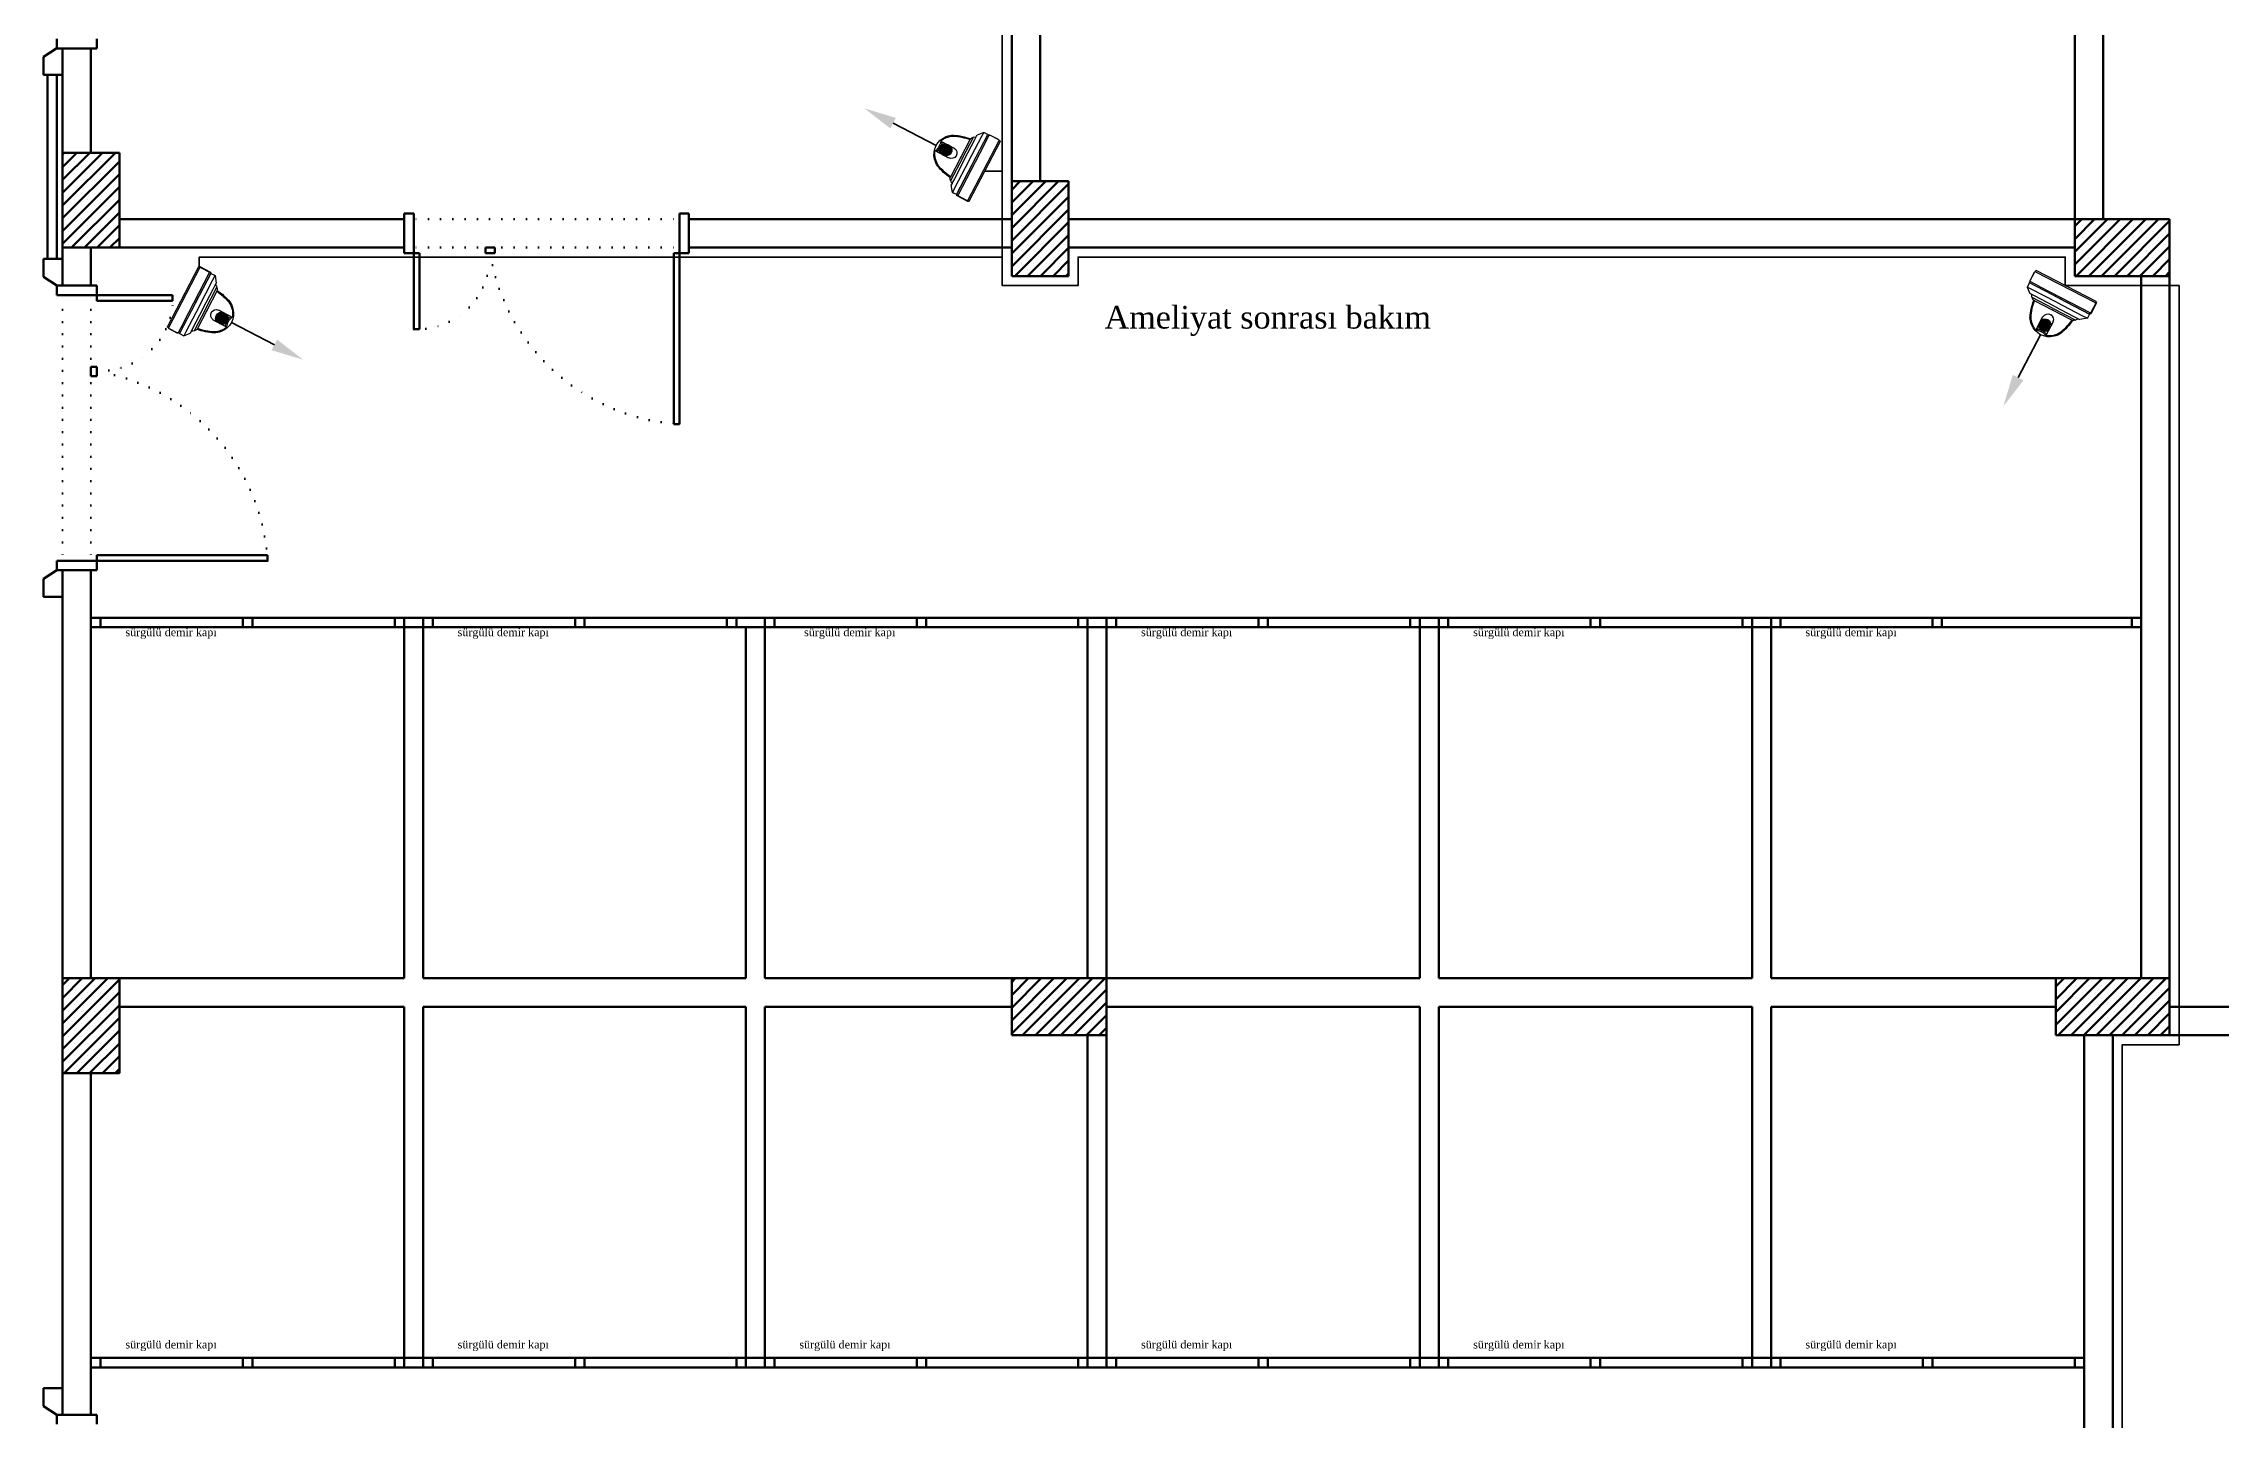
# Model space of a CAD drawing. Header units: millimetres. Extents: x 2046 to 14753, y 2361 to 29276.
# Drawn here: x 3230 to 4377, y 12168 to 12893 of the extents above; entities that cross this region are included whole.
import ezdxf

# ---------------------------------------------------------------- set-up
doc = ezdxf.new("R2010")
doc.units = ezdxf.units.MM
for name, pattern in [('CONTINOUS', [0]), ('DASHED2', [9.525, 6.35, -3.175]), ('DOT', [6.35, 0, -6.35])]:
    doc.linetypes.add(name, pattern=pattern)
for name, color, linetype, lineweight in [('2A - CCTV CAT6 KABLO', 4, 'CONTINOUS', 35), ('A.O. DUVAR', 7, 'Continuous', 50), ('CY_CCTV', 4, 'DASHED2', 35), ('CY_SES', 3, 'CONTINOUS', 35)]:
    doc.layers.add(name, color=color, linetype=linetype, lineweight=lineweight)
doc.layers.add('INDOOR_FIXED_DOME', color=4, linetype='Continuous')
doc.styles.add('A.O. MALZEME', font='times.ttf', dxfattribs={"height": 10})

# ---------------------------------------------------------------- blocks, each defined once
blk = doc.blocks.new('DMDK')
at = {"layer": 'INDOOR_FIXED_DOME'}
h = blk.add_hatch(color=1, dxfattribs=at)
edge = h.paths.add_edge_path()
edge.add_arc((-0.5, 29.4), 3.25, 0, 360, ccw=False)
edge = h.paths.add_edge_path(flags=16)
edge.add_arc((-0.5, 29.4), 2.94, 0, 360, ccw=False)
at = {"layer": 'INDOOR_FIXED_DOME', "linetype": 'Continuous'}
h = blk.add_hatch(color=1, dxfattribs=at)
edge = h.paths.add_edge_path()
edge.add_arc((-0.5, 29.4), 2.32, 0, 360, ccw=False)
at = {"layer": 'CY_CCTV', "linetype": 'CONTINOUS'}
blk.add_lwpolyline([(-0.1, 68.1), (-0.1, 36.2)], dxfattribs=at)
at = {"layer": 'CY_CCTV'}
blk.add_solid([(-4.1, 68.1), (-0.1, 89.4), (3.8, 68.1)], dxfattribs=at)
at = {"layer": 'INDOOR_FIXED_DOME', "color": 1}
for p, q in [((-4.2, 34.9), (-4.2, 24.9)), ((3.3, 24.9), (3.3, 35.1)), ((-0.8, 17), (-16.4, 17)), ((13.7, 18.2), (-14, 18.2)), ((-0.1, 18.2), (-1.4, 18.2)), ((-0.8, 17), (16.1, 17)), ((-22.6, 1.5), (-22.6, 8)), ((-19.5, 12.4), (-22.3, 12.4)), ((0, 9.3), (-22.3, 9.3)), ((22.3, 9.3), (-22.3, 9.3)), ((-14.8, 8.3), (-22.3, 8.3)), ((22.3, 1), (-22.3, 1)), ((-0.6, 12.4), (-19.5, 12.4)), ((-14.8, 8.3), (22.4, 8.3)), ((-2.9, 9.3), (-3.6, 9.3)), ((-2.9, 9.3), (-3.6, 9.3)), ((-2.9, 9.3), (-3.6, 9.3)), ((-0.6, 12.4), (18.7, 12.4)), ((0, 9.3), (22.3, 9.3)), ((18.7, 12.4), (22.3, 12.4)), ((22.3, 9.3), (22.3, 8.5)), ((22.6, 1.5), (22.6, 8))]:
    blk.add_line(p, q, dxfattribs=at)
at = {"layer": 'INDOOR_FIXED_DOME', "color": 4}
for p, q in [((-22.3, 12.4), (-18.8, 15.4)), ((-18, 15.4), (-18.8, 15.4)), ((-15.5, 15.4), (-18, 15.4)), ((-0.8, 15.4), (-15.5, 15.4)), ((-14, 18.2), (-14.6, 18.2)), ((-0.8, 15.4), (13.8, 15.4)), ((13.7, 18.2), (14.3, 18.2)), ((13.8, 15.4), (16.3, 15.4)), ((16.3, 15.4), (17.1, 15.4)), ((17.1, 15.4), (18.3, 15.4)), ((22.3, 12.4), (18.3, 15.4)), ((-22.6, 7.7), (-22.6, 1.5)), ((-22.3, 9.3), (-22.3, 12.4)), ((-22.3, 9.3), (-22.3, 8.4)), ((-22.3, 0.9), (-22.3, 0)), ((22.3, 0), (-22.3, 0)), ((22.3, 9.3), (22.3, 12.4)), ((22.3, 12.3), (22.3, 12.3)), ((22.3, 12.3), (22.3, 11.3)), ((22.3, 9.3), (22.3, 9.3)), ((22.3, 0), (22.3, 1)), ((22.9, 0.7), (22.9, 8.7))]:
    blk.add_line(p, q, dxfattribs=at)
at = {"layer": 'INDOOR_FIXED_DOME', "color": 1}
for radius in [3.69, 3.25, 2.94, 2.32]:
    blk.add_circle((-0.5, 29.4), radius, dxfattribs=at)
at = {"layer": 'INDOOR_FIXED_DOME', "color": 4}
for centre, radius, start, end in [((22.8, 13.7), 37.6, 155.6337, 173.1066), ((5.2, 18.9), 19.7, 134.1806, 148.1421), ((-0.1, 23.7), 12.5, 47.9183, 132.1017), ((0.8, 23.7), 11.9, 26.174, 51.5198), ((-26.8, 13.2), 41.4, 7.0163, 22.3182), ((-13.1, 14.1), 4.38, 109.5157, 162.2376), ((12.8, 14.1), 4.37, 17.743, 70.4598), ((-22, 7.7), 0.619, 129.238, 180), ((-22.3, 1.5), 0.31, 180, 240.7519), ((-22.6, 8.4), 0.31, 309.238, 0), ((-22.6, 0.9), 0.31, 0, 60.7519), ((21.8, 7.8), 1.45, 49.3409, 71.2149), ((30, -14.5), 16.5, 116.2396, 117.8981), ((22.6, 0.7), 0.31, 296.2396, 359.8944), ((22.6, 8.7), 0.31, 359.8944, 49.3409)]:
    blk.add_arc(centre, radius, start, end, dxfattribs=at)
at = {"layer": 'INDOOR_FIXED_DOME', "color": 1}
for centre, radius, start, end in [((23.9, 13.3), 38.2, 155.8771, 172.6221), ((5.2, 18.9), 19, 134.1656, 148.0435), ((-0.1, 23.7), 11.9, 109.9234, 131.994), ((-0.7, 43.9), 9.67, 249.0559, 294.2733), ((-0.7, 43.9), 10.6, 250.9662, 263.6846), ((-0.5, 29.4), 4.18, 26.7451, 152.222), ((-0.7, 43.9), 10.6, 278.232, 292.028), ((-0.1, 23.7), 11.9, 47.9183, 73.4059), ((0.8, 23.6), 11.3, 26.4603, 51.6555), ((-28.5, 12.6), 42.6, 7.5593, 22.1291), ((-0.5, 29.4), 4.18, 207.778, 333.2549), ((-0.2, 25.3), 3.95, 185.057, 271.5273), ((-0.8, 25.3), 4.03, 278.9294, 354.5897), ((-22.3, 1.5), 0.31, 180, 239.1811), ((-22.6, 1), 0.31, 0, 59.1811), ((-22.6, 1), 0.31, 0, 59.1811), ((22.6, 8.5), 0.31, 180, 236.5516), ((22.6, 1), 0.31, 120.8189, 180), ((22.3, 1.5), 0.31, 300.8189, 0), ((22.3, 8), 0.31, 0, 56.5516)]:
    blk.add_arc(centre, radius, start, end, dxfattribs=at)
blk = doc.blocks.new('B_KAMERA')
at = {"layer": '2A - CCTV CAT6 KABLO', "rotation": 90}
blk.add_blockref('DMDK', (0, 0.6), dxfattribs=at)

msp = doc.modelspace()

# ---------------------------------------------------------------- linework, layer by layer
at = {"layer": '2A - CCTV CAT6 KABLO'}
for points in [[(4807.019, 13115.859), (3739.96, 13115.859), (3734.96, 13115.859), (3734.96, 12826.141), (3726.023, 12826.141)], [(3734.96, 12826.141), (3734.96, 12785.858), (3734.96, 12780.858), (3311.945, 12780.858), (3311.945, 12775.858)], [(3734.96, 12780.858), (3734.96, 12765.858), (3774.96, 12765.858), (3774.96, 12780.858), (4294.96, 12780.858), (4294.96, 12775.858)], [(4294.96, 12775.858), (4294.96, 12765.858), (4354.96, 12765.858), (4354.96, 12365.858), (4324.96, 12365.858), (4324.96, 12015.858), (4294.96, 12015.858)]]:
    msp.add_lwpolyline(points, dxfattribs=at)
at = {"layer": 'A.O. DUVAR'}
for p, q in [((3739.96, 12820.858), (3739.96, 13005.858)), ((3754.96, 13005.858), (3754.96, 12820.858)), ((4299.96, 12800.858), (4299.96, 13005.858)), ((4314.96, 12970.858), (4314.96, 12800.858)), ((3236.96, 12895.858), (3236.96, 12890.858)), ((3236.96, 12890.858), (3257.96, 12890.858)), ((3239.96, 12890.858), (3254.96, 12890.858)), ((3239.96, 12835.858), (3239.96, 12890.858)), ((3254.96, 12835.858), (3254.96, 12890.858)), ((3254.96, 12890.858), (3254.96, 12835.858)), ((3257.96, 12890.858), (3257.96, 12895.858)), ((3231.96, 12876.858), (3231.96, 12779.941)), ((3236.96, 12876.858), (3236.96, 12779.941)), ((3239.96, 12876.858), (3239.96, 12779.941)), ((3239.96, 12876.858), (3239.96, 12779.941)), ((3239.96, 12835.858), (3269.96, 12835.858)), ((3239.96, 12785.858), (3239.96, 12835.858)), ((3254.96, 12835.858), (3239.96, 12835.858)), ((3269.96, 12835.858), (3254.96, 12835.858)), ((3269.96, 12800.858), (3269.96, 12835.858)), ((3269.96, 12835.858), (3269.96, 12785.858)), ((3739.96, 12820.858), (3769.96, 12820.858)), ((3739.96, 12770.858), (3739.96, 12820.858)), ((3754.96, 12820.858), (3739.96, 12820.858)), ((3769.96, 12820.858), (3769.96, 12770.858)), ((3269.96, 12800.858), (3269.96, 12803.858)), ((3419.96, 12800.858), (3269.96, 12800.858)), ((3269.96, 12785.858), (3269.96, 12800.858)), ((3269.96, 12800.858), (3419.96, 12800.858)), ((3419.96, 12803.858), (3419.96, 12782.858)), ((3424.96, 12803.858), (3419.96, 12803.858)), ((3419.96, 12800.858), (3419.96, 12785.858)), ((3424.96, 12782.858), (3424.96, 12803.858)), ((3564.96, 12782.858), (3564.96, 12803.858)), ((3564.96, 12803.858), (3569.96, 12803.858)), ((3569.96, 12803.858), (3569.96, 12782.858)), ((3569.96, 12800.858), (3739.96, 12800.858)), ((3569.96, 12785.858), (3569.96, 12800.858)), ((3739.96, 12800.858), (3739.96, 12785.858)), ((4299.96, 12800.858), (3769.96, 12800.858)), ((3769.96, 12800.858), (3769.96, 12785.858)), ((4299.96, 12770.858), (4299.96, 12800.858)), ((4299.96, 12800.858), (4349.96, 12800.858)), ((4314.96, 12800.858), (4299.96, 12800.858)), ((4299.96, 12785.858), (4299.96, 12800.858)), ((4349.96, 12800.858), (4349.96, 12770.858)), ((3269.96, 12785.858), (3239.96, 12785.858)), ((3239.96, 12765.858), (3239.96, 12785.858)), ((3239.96, 12785.858), (3254.96, 12785.858)), ((3254.96, 12765.858), (3254.96, 12785.858)), ((3254.96, 12785.858), (3419.96, 12785.858)), ((3254.96, 12785.858), (3254.96, 12765.858)), ((3419.96, 12785.858), (3269.96, 12785.858)), ((3419.96, 12782.858), (3424.96, 12782.858)), ((3427.96, 12782.858), (3424.96, 12782.858)), ((3424.96, 12782.858), (3424.96, 12742.858)), ((3427.96, 12742.858), (3427.96, 12782.858)), ((3462.698, 12782.858), (3462.698, 12785.858)), ((3462.698, 12785.858), (3467.698, 12785.858)), ((3467.698, 12782.858), (3462.698, 12782.858)), ((3467.698, 12785.858), (3467.698, 12782.858)), ((3561.96, 12692.858), (3561.96, 12782.858)), ((3561.96, 12782.858), (3564.96, 12782.858)), ((3564.96, 12782.858), (3564.96, 12692.858)), ((3569.96, 12782.858), (3564.96, 12782.858)), ((3739.96, 12785.858), (3569.96, 12785.858)), ((3769.96, 12785.858), (4299.96, 12785.858)), ((3236.96, 12765.858), (3257.96, 12765.858)), ((3236.96, 12760.858), (3236.96, 12765.858)), ((3254.96, 12765.858), (3239.96, 12765.858)), ((3257.96, 12765.858), (3257.96, 12760.858)), ((3769.96, 12770.858), (3739.96, 12770.858)), ((4349.96, 12770.858), (4299.96, 12770.858)), ((4331.96, 12770.858), (4334.96, 12770.858)), ((4349.96, 12770.858), (4334.96, 12770.858)), ((4334.96, 12770.858), (4334.96, 12400.858)), ((4349.96, 12400.858), (4349.96, 12770.858)), ((3257.96, 12760.858), (3236.96, 12760.858)), ((3257.96, 12757.858), (3257.96, 12760.858)), ((3257.96, 12760.858), (3297.96, 12760.858)), ((3297.96, 12757.858), (3257.96, 12757.858)), ((3297.96, 12760.858), (3297.96, 12757.858)), ((3424.96, 12742.858), (3427.96, 12742.858)), ((3257.96, 12723.121), (3254.96, 12723.121)), ((3254.96, 12723.121), (3254.96, 12718.121)), ((3254.96, 12718.121), (3257.96, 12718.121)), ((3257.96, 12718.121), (3257.96, 12723.121)), ((3564.96, 12692.858), (3561.96, 12692.858)), ((3257.96, 12620.858), (3236.96, 12620.858)), ((3236.96, 12620.858), (3236.96, 12615.858)), ((3236.96, 12615.858), (3257.96, 12615.858)), ((3239.96, 12400.858), (3239.96, 12615.858)), ((3239.96, 12615.858), (3254.96, 12615.858)), ((3254.96, 12615.858), (3254.96, 12400.858)), ((3347.96, 12623.858), (3257.96, 12623.858)), ((3257.96, 12623.858), (3257.96, 12620.858)), ((3257.96, 12620.858), (3347.96, 12620.858)), ((3257.96, 12615.858), (3257.96, 12620.858)), ((3347.96, 12620.858), (3347.96, 12623.858)), ((3239.96, 12601.858), (3239.96, 12184.941)), ((3239.96, 12601.858), (3239.96, 12184.941)), ((4304.96, 12590.858), (3254.96, 12590.858)), ((4329.96, 12590.858), (3254.96, 12590.858)), ((3254.96, 12590.858), (3259.96, 12590.858)), ((3254.96, 12585.858), (3254.96, 12590.858)), ((4331.96, 12585.858), (3254.96, 12585.858)), ((3259.96, 12585.858), (3254.96, 12585.858)), ((3259.96, 12590.858), (3259.96, 12585.858)), ((3334.96, 12590.858), (3339.96, 12590.858)), ((3334.96, 12585.858), (3334.96, 12590.858)), ((3339.96, 12585.858), (3334.96, 12585.858)), ((3339.96, 12590.858), (3339.96, 12585.858)), ((3414.96, 12590.858), (3419.96, 12590.858)), ((3414.96, 12585.858), (3414.96, 12590.858)), ((3419.96, 12585.858), (3414.96, 12585.858)), ((3419.96, 12590.858), (3419.96, 12585.858)), ((3419.96, 12400.858), (3419.96, 12585.858)), ((3419.96, 12585.858), (3429.96, 12585.858)), ((3429.96, 12590.858), (3434.96, 12590.858)), ((3429.96, 12585.858), (3429.96, 12590.858)), ((3434.96, 12585.858), (3429.96, 12585.858)), ((3429.96, 12585.858), (3429.96, 12400.858)), ((3434.96, 12590.858), (3434.96, 12585.858)), ((3509.96, 12590.858), (3514.96, 12590.858)), ((3509.96, 12585.858), (3509.96, 12590.858)), ((3514.96, 12585.858), (3509.96, 12585.858)), ((3514.96, 12590.858), (3514.96, 12585.858)), ((3589.96, 12590.858), (3594.96, 12590.858)), ((3589.96, 12585.858), (3589.96, 12590.858)), ((3594.96, 12585.858), (3589.96, 12585.858)), ((3594.96, 12590.858), (3594.96, 12585.858)), ((3599.96, 12400.858), (3599.96, 12585.858)), ((3599.96, 12585.858), (3609.96, 12585.858)), ((3609.96, 12590.858), (3614.96, 12590.858)), ((3609.96, 12585.858), (3609.96, 12590.858)), ((3614.96, 12585.858), (3609.96, 12585.858)), ((3609.96, 12585.858), (3609.96, 12400.858)), ((3614.96, 12590.858), (3614.96, 12585.858)), ((3689.96, 12590.858), (3694.96, 12590.858)), ((3689.96, 12585.858), (3689.96, 12590.858)), ((3694.96, 12585.858), (3689.96, 12585.858)), ((3694.96, 12590.858), (3694.96, 12585.858)), ((3774.96, 12590.858), (3779.96, 12590.858)), ((3774.96, 12585.858), (3774.96, 12590.858)), ((3779.96, 12585.858), (3774.96, 12585.858)), ((3779.96, 12590.858), (3779.96, 12585.858)), ((3779.96, 12400.858), (3779.96, 12585.858)), ((3779.96, 12585.858), (3789.96, 12585.858)), ((3789.96, 12590.858), (3794.96, 12590.858)), ((3789.96, 12585.858), (3789.96, 12590.858)), ((3794.96, 12585.858), (3789.96, 12585.858)), ((3789.96, 12585.858), (3789.96, 12400.858)), ((3794.96, 12590.858), (3794.96, 12585.858)), ((3869.96, 12590.858), (3874.96, 12590.858)), ((3869.96, 12585.858), (3869.96, 12590.858)), ((3874.96, 12585.858), (3869.96, 12585.858)), ((3874.96, 12590.858), (3874.96, 12585.858)), ((3949.96, 12590.858), (3954.96, 12590.858)), ((3949.96, 12585.858), (3949.96, 12590.858)), ((3954.96, 12585.858), (3949.96, 12585.858)), ((3954.96, 12590.858), (3954.96, 12585.858)), ((3954.96, 12400.858), (3954.96, 12585.858)), ((3954.96, 12585.858), (3964.96, 12585.858)), ((3964.96, 12590.858), (3969.96, 12590.858)), ((3964.96, 12585.858), (3964.96, 12590.858)), ((3969.96, 12585.858), (3964.96, 12585.858)), ((3964.96, 12585.858), (3964.96, 12400.858)), ((3969.96, 12590.858), (3969.96, 12585.858)), ((4044.96, 12590.858), (4049.96, 12590.858)), ((4044.96, 12585.858), (4044.96, 12590.858)), ((4049.96, 12585.858), (4044.96, 12585.858)), ((4049.96, 12590.858), (4049.96, 12585.858)), ((4124.96, 12590.858), (4129.96, 12590.858)), ((4124.96, 12585.858), (4124.96, 12590.858)), ((4129.96, 12585.858), (4124.96, 12585.858)), ((4129.96, 12590.858), (4129.96, 12585.858)), ((4129.96, 12400.858), (4129.96, 12585.858)), ((4129.96, 12585.858), (4139.96, 12585.858)), ((4139.96, 12590.858), (4144.96, 12590.858)), ((4139.96, 12585.858), (4139.96, 12590.858)), ((4144.96, 12585.858), (4139.96, 12585.858)), ((4139.96, 12585.858), (4139.96, 12400.858)), ((4144.96, 12590.858), (4144.96, 12585.858)), ((4224.96, 12590.858), (4229.96, 12590.858)), ((4224.96, 12585.858), (4224.96, 12590.858)), ((4229.96, 12585.858), (4224.96, 12585.858)), ((4229.96, 12590.858), (4229.96, 12585.858)), ((4329.96, 12590.858), (4334.96, 12590.858)), ((4329.96, 12585.858), (4329.96, 12590.858)), ((4334.96, 12585.858), (4329.96, 12585.858)), ((4334.96, 12590.858), (4334.96, 12585.858)), ((3239.96, 12400.858), (3269.96, 12400.858)), ((3239.96, 12350.858), (3239.96, 12400.858)), ((3254.96, 12400.858), (3239.96, 12400.858)), ((3269.96, 12400.858), (3269.96, 12350.858)), ((3269.96, 12385.858), (3269.96, 12400.858)), ((3269.96, 12400.858), (3419.96, 12400.858)), ((3429.96, 12400.858), (3599.96, 12400.858)), ((3609.96, 12400.858), (3739.96, 12400.858)), ((3739.96, 12370.858), (3739.96, 12400.858)), ((3739.96, 12400.858), (3789.96, 12400.858)), ((3739.96, 12400.858), (3739.96, 12385.858)), ((3789.96, 12400.858), (3779.96, 12400.858)), ((3789.96, 12400.858), (3789.96, 12370.858)), ((3789.96, 12385.858), (3789.96, 12400.858)), ((3789.96, 12400.858), (3954.96, 12400.858)), ((3964.96, 12400.858), (4129.96, 12400.858)), ((4139.96, 12400.858), (4289.96, 12400.858)), ((4289.96, 12400.858), (4349.96, 12400.858)), ((4289.96, 12370.858), (4289.96, 12400.858)), ((4289.96, 12400.858), (4289.96, 12385.858)), ((4334.96, 12400.858), (4349.96, 12400.858)), ((4349.96, 12400.858), (4349.96, 12370.858)), ((3419.96, 12385.858), (3269.96, 12385.858)), ((3419.96, 12200.858), (3419.96, 12385.858)), ((3599.96, 12385.858), (3429.96, 12385.858)), ((3429.96, 12385.858), (3429.96, 12200.858)), ((3599.96, 12200.858), (3599.96, 12385.858)), ((3739.96, 12385.858), (3609.96, 12385.858)), ((3609.96, 12385.858), (3609.96, 12200.858)), ((3954.96, 12385.858), (3789.96, 12385.858)), ((3954.96, 12200.858), (3954.96, 12385.858)), ((4129.96, 12385.858), (3964.96, 12385.858)), ((3964.96, 12385.858), (3964.96, 12200.858)), ((4129.96, 12200.858), (4129.96, 12385.858)), ((4289.96, 12385.858), (4139.96, 12385.858)), ((4139.96, 12385.858), (4139.96, 12200.858)), ((4349.96, 12370.858), (4349.96, 12385.858)), ((4349.96, 12385.858), (4499.96, 12385.858)), ((3789.96, 12370.858), (3739.96, 12370.858)), ((3789.96, 12370.858), (3779.96, 12370.858)), ((3779.96, 12370.858), (3779.96, 12200.858)), ((3789.96, 12200.858), (3789.96, 12370.858)), ((4349.96, 12370.858), (4289.96, 12370.858)), ((4304.96, 12010.858), (4304.96, 12370.858)), ((4304.96, 12370.858), (4319.96, 12370.858)), ((4319.96, 12370.858), (4319.96, 11625.858)), ((4754.96, 12370.858), (4349.96, 12370.858)), ((3269.96, 12350.858), (3239.96, 12350.858)), ((3239.96, 12170.858), (3239.96, 12350.858)), ((3239.96, 12350.858), (3254.96, 12350.858)), ((3254.96, 12350.858), (3254.96, 12170.858)), ((4304.96, 12200.858), (3254.96, 12200.858)), ((3254.96, 12200.858), (3259.96, 12200.858)), ((3254.96, 12195.858), (3254.96, 12200.858)), ((4304.96, 12195.858), (3254.96, 12195.858)), ((4304.96, 12195.858), (3254.96, 12195.858)), ((3259.96, 12195.858), (3254.96, 12195.858)), ((3259.96, 12200.858), (3259.96, 12195.858)), ((3334.96, 12200.858), (3339.96, 12200.858)), ((3334.96, 12195.858), (3334.96, 12200.858)), ((3339.96, 12195.858), (3334.96, 12195.858)), ((3339.96, 12200.858), (3339.96, 12195.858)), ((3414.96, 12200.858), (3419.96, 12200.858)), ((3414.96, 12195.858), (3414.96, 12200.858)), ((3419.96, 12195.858), (3414.96, 12195.858)), ((3419.96, 12200.858), (3419.96, 12195.858)), ((3429.96, 12200.858), (3419.96, 12200.858)), ((3429.96, 12200.858), (3434.96, 12200.858)), ((3429.96, 12195.858), (3429.96, 12200.858)), ((3434.96, 12195.858), (3429.96, 12195.858)), ((3434.96, 12200.858), (3434.96, 12195.858)), ((3509.96, 12200.858), (3514.96, 12200.858)), ((3509.96, 12195.858), (3509.96, 12200.858)), ((3514.96, 12195.858), (3509.96, 12195.858)), ((3514.96, 12200.858), (3514.96, 12195.858)), ((3594.96, 12200.858), (3599.96, 12200.858)), ((3594.96, 12195.858), (3594.96, 12200.858)), ((3599.96, 12195.858), (3594.96, 12195.858)), ((3599.96, 12200.858), (3599.96, 12195.858)), ((3609.96, 12200.858), (3599.96, 12200.858)), ((3609.96, 12200.858), (3614.96, 12200.858)), ((3609.96, 12195.858), (3609.96, 12200.858)), ((3614.96, 12195.858), (3609.96, 12195.858)), ((3614.96, 12200.858), (3614.96, 12195.858)), ((3689.96, 12200.858), (3694.96, 12200.858)), ((3689.96, 12195.858), (3689.96, 12200.858)), ((3694.96, 12195.858), (3689.96, 12195.858)), ((3694.96, 12200.858), (3694.96, 12195.858)), ((3774.96, 12200.858), (3779.96, 12200.858)), ((3774.96, 12195.858), (3774.96, 12200.858)), ((3779.96, 12195.858), (3774.96, 12195.858)), ((3779.96, 12200.858), (3779.96, 12195.858)), ((3779.96, 12200.858), (3789.96, 12200.858)), ((3789.96, 12200.858), (3794.96, 12200.858)), ((3789.96, 12195.858), (3789.96, 12200.858)), ((3794.96, 12195.858), (3789.96, 12195.858)), ((3794.96, 12200.858), (3794.96, 12195.858)), ((3869.96, 12200.858), (3874.96, 12200.858)), ((3869.96, 12195.858), (3869.96, 12200.858)), ((3874.96, 12195.858), (3869.96, 12195.858)), ((3874.96, 12200.858), (3874.96, 12195.858)), ((3949.96, 12200.858), (3954.96, 12200.858)), ((3949.96, 12195.858), (3949.96, 12200.858)), ((3954.96, 12195.858), (3949.96, 12195.858)), ((3954.96, 12200.858), (3954.96, 12195.858)), ((3964.96, 12200.858), (3954.96, 12200.858)), ((3964.96, 12200.858), (3969.96, 12200.858)), ((3964.96, 12195.858), (3964.96, 12200.858)), ((3969.96, 12195.858), (3964.96, 12195.858)), ((3969.96, 12200.858), (3969.96, 12195.858)), ((4044.96, 12200.858), (4049.96, 12200.858)), ((4044.96, 12195.858), (4044.96, 12200.858)), ((4049.96, 12195.858), (4044.96, 12195.858)), ((4049.96, 12200.858), (4049.96, 12195.858)), ((4124.96, 12200.858), (4129.96, 12200.858)), ((4124.96, 12195.858), (4124.96, 12200.858)), ((4129.96, 12195.858), (4124.96, 12195.858)), ((4129.96, 12200.858), (4129.96, 12195.858)), ((4139.96, 12200.858), (4129.96, 12200.858)), ((4139.96, 12200.858), (4144.96, 12200.858)), ((4139.96, 12195.858), (4139.96, 12200.858)), ((4144.96, 12195.858), (4139.96, 12195.858)), ((4144.96, 12200.858), (4144.96, 12195.858)), ((4219.96, 12200.858), (4224.96, 12200.858)), ((4219.96, 12195.858), (4219.96, 12200.858)), ((4224.96, 12195.858), (4219.96, 12195.858)), ((4224.96, 12200.858), (4224.96, 12195.858)), ((4299.96, 12200.858), (4304.96, 12200.858)), ((4299.96, 12195.858), (4299.96, 12200.858)), ((4304.96, 12195.858), (4299.96, 12195.858)), ((4304.96, 12200.858), (4304.96, 12195.858)), ((3236.96, 12170.858), (3257.96, 12170.858)), ((3236.96, 12165.858), (3236.96, 12170.858)), ((3254.96, 12170.858), (3239.96, 12170.858)), ((3257.96, 12170.858), (3257.96, 12165.858))]:
    msp.add_line(p, q, dxfattribs=at)
at = {"layer": 'A.O. DUVAR', "ltscale": 100}
for p, q in [((3236.96, 12890.941), (3229.96, 12886.419)), ((3236.96, 12890.941), (3229.96, 12886.419)), ((3239.96, 12890.858), (3236.96, 12890.941)), ((3239.96, 12890.858), (3236.96, 12890.941)), ((3239.96, 12886.858), (3239.96, 12890.858)), ((3239.96, 12886.858), (3239.96, 12890.858)), ((3229.96, 12886.419), (3229.96, 12876.858)), ((3229.96, 12886.419), (3229.96, 12876.858)), ((3239.96, 12876.858), (3239.96, 12886.858)), ((3239.96, 12886.858), (3239.96, 12886.858)), ((3239.96, 12876.858), (3239.96, 12886.858)), ((3239.96, 12886.858), (3239.96, 12886.858)), ((3229.96, 12876.858), (3239.96, 12876.858)), ((3229.96, 12876.858), (3239.96, 12876.858)), ((3229.96, 12770.38), (3229.96, 12779.941)), ((3229.96, 12779.941), (3239.96, 12779.941)), ((3229.96, 12770.38), (3229.96, 12779.941)), ((3229.96, 12779.941), (3239.96, 12779.941)), ((3239.96, 12779.941), (3239.96, 12769.941)), ((3239.96, 12779.941), (3239.96, 12769.941)), ((3236.96, 12765.858), (3229.96, 12770.38)), ((3236.96, 12765.858), (3229.96, 12770.38)), ((3239.96, 12765.941), (3236.96, 12765.858)), ((3239.96, 12765.941), (3236.96, 12765.858)), ((3239.96, 12769.941), (3239.96, 12769.941)), ((3239.96, 12769.941), (3239.96, 12765.941)), ((3239.96, 12769.941), (3239.96, 12769.941)), ((3239.96, 12769.941), (3239.96, 12765.941)), ((3236.96, 12615.941), (3229.96, 12611.419)), ((3236.96, 12615.941), (3229.96, 12611.419)), ((3239.96, 12615.858), (3236.96, 12615.941)), ((3239.96, 12615.858), (3236.96, 12615.941)), ((3239.96, 12611.858), (3239.96, 12615.858)), ((3239.96, 12611.858), (3239.96, 12615.858)), ((3229.96, 12611.419), (3229.96, 12601.858)), ((3229.96, 12611.419), (3229.96, 12601.858)), ((3239.96, 12601.858), (3239.96, 12611.858)), ((3239.96, 12611.858), (3239.96, 12611.858)), ((3239.96, 12601.858), (3239.96, 12611.858)), ((3239.96, 12611.858), (3239.96, 12611.858)), ((3229.96, 12601.858), (3239.96, 12601.858)), ((3229.96, 12601.858), (3239.96, 12601.858)), ((3229.96, 12175.38), (3229.96, 12184.941)), ((3229.96, 12184.941), (3239.96, 12184.941)), ((3229.96, 12175.38), (3229.96, 12184.941)), ((3229.96, 12184.941), (3239.96, 12184.941)), ((3239.96, 12184.941), (3239.96, 12174.941)), ((3239.96, 12184.941), (3239.96, 12174.941)), ((3236.96, 12170.858), (3229.96, 12175.38)), ((3236.96, 12170.858), (3229.96, 12175.38)), ((3239.96, 12170.941), (3236.96, 12170.858)), ((3239.96, 12170.941), (3236.96, 12170.858)), ((3239.96, 12174.941), (3239.96, 12174.941)), ((3239.96, 12174.941), (3239.96, 12170.941)), ((3239.96, 12174.941), (3239.96, 12174.941)), ((3239.96, 12174.941), (3239.96, 12170.941))]:
    msp.add_line(p, q, dxfattribs=at)
at = {"layer": 'A.O. DUVAR', "linetype": 'Continuous', "ltscale": 10}
for p, q in [((3239.96, 12834.969), (3240.85, 12835.858)), ((3239.96, 12828.233), (3247.585, 12835.858)), ((3239.96, 12821.498), (3254.321, 12835.858)), ((3239.96, 12814.763), (3261.056, 12835.858)), ((3239.96, 12808.028), (3267.791, 12835.858)), ((3243.124, 12834.765), (3243.124, 12834.765)), ((3249.859, 12834.765), (3249.859, 12834.765)), ((3256.595, 12834.765), (3256.595, 12834.765)), ((3263.33, 12834.765), (3263.33, 12834.765)), ((3239.96, 12801.293), (3269.96, 12831.293)), ((3239.96, 12794.557), (3269.96, 12824.557)), ((3243.124, 12828.029), (3243.124, 12828.029)), ((3243.124, 12821.294), (3243.124, 12821.294)), ((3246.492, 12831.397), (3246.492, 12831.397)), ((3246.492, 12824.662), (3246.492, 12824.662)), ((3249.859, 12828.029), (3249.859, 12828.029)), ((3249.859, 12821.294), (3249.859, 12821.294)), ((3253.227, 12831.397), (3253.227, 12831.397)), ((3253.227, 12824.662), (3253.227, 12824.662)), ((3256.595, 12828.029), (3256.595, 12828.029)), ((3256.595, 12821.294), (3256.595, 12821.294)), ((3259.962, 12831.397), (3259.962, 12831.397)), ((3259.962, 12824.662), (3259.962, 12824.662)), ((3263.33, 12828.029), (3263.33, 12828.029)), ((3263.33, 12821.294), (3263.33, 12821.294)), ((3266.697, 12831.397), (3266.697, 12831.397)), ((3266.697, 12824.662), (3266.697, 12824.662)), ((3739.96, 12816.359), (3744.46, 12820.858)), ((3739.96, 12809.624), (3751.195, 12820.858)), ((3739.96, 12802.888), (3757.93, 12820.858)), ((3739.96, 12796.153), (3764.666, 12820.858)), ((3239.96, 12787.822), (3269.96, 12817.822)), ((3243.124, 12814.559), (3243.124, 12814.559)), ((3244.732, 12785.858), (3269.96, 12811.087)), ((3246.492, 12817.927), (3246.492, 12817.927)), ((3246.492, 12811.192), (3246.492, 12811.192)), ((3249.859, 12814.559), (3249.859, 12814.559)), ((3253.227, 12817.927), (3253.227, 12817.927)), ((3253.227, 12811.192), (3253.227, 12811.192)), ((3256.595, 12814.559), (3256.595, 12814.559)), ((3259.962, 12817.927), (3259.962, 12817.927)), ((3259.962, 12811.192), (3259.962, 12811.192)), ((3263.33, 12814.559), (3263.33, 12814.559)), ((3266.697, 12817.927), (3266.697, 12817.927)), ((3266.697, 12811.192), (3266.697, 12811.192)), ((3739.96, 12789.418), (3769.96, 12819.418)), ((3739.96, 12782.683), (3769.96, 12812.683)), ((3741.528, 12814.559), (3741.528, 12814.559)), ((3744.896, 12817.927), (3744.896, 12817.927)), ((3744.896, 12811.192), (3744.896, 12811.192)), ((3748.264, 12814.559), (3748.264, 12814.559)), ((3751.631, 12817.927), (3751.631, 12817.927)), ((3751.631, 12811.192), (3751.631, 12811.192)), ((3754.999, 12814.559), (3754.999, 12814.559)), ((3758.366, 12817.927), (3758.366, 12817.927)), ((3758.366, 12811.192), (3758.366, 12811.192)), ((3761.734, 12814.559), (3761.734, 12814.559)), ((3765.102, 12817.927), (3765.102, 12817.927)), ((3765.102, 12811.192), (3765.102, 12811.192)), ((3768.469, 12814.559), (3768.469, 12814.559)), ((3243.124, 12807.824), (3243.124, 12807.824)), ((3243.124, 12801.089), (3243.124, 12801.089)), ((3246.492, 12804.456), (3246.492, 12804.456)), ((3249.859, 12807.824), (3249.859, 12807.824)), ((3249.859, 12801.089), (3249.859, 12801.089)), ((3251.467, 12785.858), (3269.96, 12804.352)), ((3253.227, 12804.456), (3253.227, 12804.456)), ((3256.595, 12807.824), (3256.595, 12807.824)), ((3256.595, 12801.089), (3256.595, 12801.089)), ((3259.962, 12804.456), (3259.962, 12804.456)), ((3263.33, 12807.824), (3263.33, 12807.824)), ((3263.33, 12801.089), (3263.33, 12801.089)), ((3266.697, 12804.456), (3266.697, 12804.456)), ((3739.96, 12775.948), (3769.96, 12805.948)), ((3741.528, 12807.824), (3741.528, 12807.824)), ((3741.528, 12801.089), (3741.528, 12801.089)), ((3741.606, 12770.858), (3769.96, 12799.212)), ((3744.896, 12804.456), (3744.896, 12804.456)), ((3748.264, 12807.824), (3748.264, 12807.824)), ((3748.264, 12801.089), (3748.264, 12801.089)), ((3751.631, 12804.456), (3751.631, 12804.456)), ((3754.999, 12807.824), (3754.999, 12807.824)), ((3754.999, 12801.089), (3754.999, 12801.089)), ((3758.366, 12804.456), (3758.366, 12804.456)), ((3761.734, 12807.824), (3761.734, 12807.824)), ((3761.734, 12801.089), (3761.734, 12801.089)), ((3765.102, 12804.456), (3765.102, 12804.456)), ((3768.469, 12807.824), (3768.469, 12807.824)), ((3768.469, 12801.089), (3768.469, 12801.089)), ((4299.96, 12797.132), (4303.687, 12800.858)), ((4299.96, 12790.397), (4310.422, 12800.858)), ((4299.96, 12783.662), (4317.157, 12800.858)), ((4299.96, 12776.927), (4323.892, 12800.858)), ((4300.627, 12770.858), (4330.627, 12800.858)), ((4307.363, 12770.858), (4337.363, 12800.858)), ((4314.098, 12770.858), (4344.098, 12800.858)), ((4320.833, 12770.858), (4349.96, 12799.986)), ((3243.124, 12794.354), (3243.124, 12794.354)), ((3243.124, 12787.618), (3243.124, 12787.618)), ((3246.492, 12797.721), (3246.492, 12797.721)), ((3246.492, 12790.986), (3246.492, 12790.986)), ((3249.859, 12794.354), (3249.859, 12794.354)), ((3249.859, 12787.618), (3249.859, 12787.618)), ((3253.227, 12797.721), (3253.227, 12797.721)), ((3253.227, 12790.986), (3253.227, 12790.986)), ((3256.595, 12794.354), (3256.595, 12794.354)), ((3256.595, 12787.618), (3256.595, 12787.618)), ((3258.202, 12785.858), (3269.96, 12797.617)), ((3259.962, 12797.721), (3259.962, 12797.721)), ((3259.962, 12790.986), (3259.962, 12790.986)), ((3263.33, 12794.354), (3263.33, 12794.354)), ((3263.33, 12787.618), (3263.33, 12787.618)), ((3264.937, 12785.858), (3269.96, 12790.881)), ((3266.697, 12797.721), (3266.697, 12797.721)), ((3266.697, 12790.986), (3266.697, 12790.986)), ((3741.528, 12794.354), (3741.528, 12794.354)), ((3741.528, 12787.618), (3741.528, 12787.618)), ((3744.896, 12797.721), (3744.896, 12797.721)), ((3744.896, 12790.986), (3744.896, 12790.986)), ((3748.264, 12794.354), (3748.264, 12794.354)), ((3748.264, 12787.618), (3748.264, 12787.618)), ((3748.342, 12770.858), (3769.96, 12792.477)), ((3751.631, 12797.721), (3751.631, 12797.721)), ((3751.631, 12790.986), (3751.631, 12790.986)), ((3754.999, 12794.354), (3754.999, 12794.354)), ((3754.999, 12787.618), (3754.999, 12787.618)), ((3758.366, 12797.721), (3758.366, 12797.721)), ((3758.366, 12790.986), (3758.366, 12790.986)), ((3761.734, 12794.354), (3761.734, 12794.354)), ((3761.734, 12787.618), (3761.734, 12787.618)), ((3765.102, 12797.721), (3765.102, 12797.721)), ((3765.102, 12790.986), (3765.102, 12790.986)), ((3768.469, 12794.354), (3768.469, 12794.354)), ((3768.469, 12787.618), (3768.469, 12787.618)), ((4300.549, 12794.354), (4300.549, 12794.354)), ((4300.549, 12787.618), (4300.549, 12787.618)), ((4303.917, 12797.721), (4303.917, 12797.721)), ((4303.917, 12790.986), (4303.917, 12790.986)), ((4307.285, 12794.354), (4307.285, 12794.354)), ((4307.285, 12787.618), (4307.285, 12787.618)), ((4310.652, 12797.721), (4310.652, 12797.721)), ((4310.652, 12790.986), (4310.652, 12790.986)), ((4314.02, 12794.354), (4314.02, 12794.354)), ((4314.02, 12787.618), (4314.02, 12787.618)), ((4317.387, 12797.721), (4317.387, 12797.721)), ((4317.387, 12790.986), (4317.387, 12790.986)), ((4320.755, 12794.354), (4320.755, 12794.354)), ((4320.755, 12787.618), (4320.755, 12787.618)), ((4324.123, 12797.721), (4324.123, 12797.721)), ((4324.123, 12790.986), (4324.123, 12790.986)), ((4327.49, 12794.354), (4327.49, 12794.354)), ((4327.49, 12787.618), (4327.49, 12787.618)), ((4327.568, 12770.858), (4349.96, 12793.251)), ((4330.858, 12797.721), (4330.858, 12797.721)), ((4330.858, 12790.986), (4330.858, 12790.986)), ((4334.225, 12794.354), (4334.225, 12794.354)), ((4334.225, 12787.618), (4334.225, 12787.618)), ((4334.303, 12770.858), (4349.96, 12786.515)), ((4337.593, 12797.721), (4337.593, 12797.721)), ((4337.593, 12790.986), (4337.593, 12790.986)), ((4340.96, 12794.354), (4340.96, 12794.354)), ((4340.96, 12787.618), (4340.96, 12787.618)), ((4344.328, 12797.721), (4344.328, 12797.721)), ((4344.328, 12790.986), (4344.328, 12790.986)), ((4347.696, 12794.354), (4347.696, 12794.354)), ((4347.696, 12787.618), (4347.696, 12787.618)), ((3741.528, 12780.883), (3741.528, 12780.883)), ((3744.896, 12784.251), (3744.896, 12784.251)), ((3744.896, 12777.516), (3744.896, 12777.516)), ((3748.264, 12780.883), (3748.264, 12780.883)), ((3751.631, 12784.251), (3751.631, 12784.251)), ((3751.631, 12777.516), (3751.631, 12777.516)), ((3754.999, 12780.883), (3754.999, 12780.883)), ((3755.077, 12770.858), (3769.96, 12785.742)), ((3758.366, 12784.251), (3758.366, 12784.251)), ((3758.366, 12777.516), (3758.366, 12777.516)), ((3761.734, 12780.883), (3761.734, 12780.883)), ((3761.812, 12770.858), (3769.96, 12779.007)), ((3765.102, 12784.251), (3765.102, 12784.251)), ((3765.102, 12777.516), (3765.102, 12777.516)), ((3768.469, 12780.883), (3768.469, 12780.883)), ((4300.549, 12780.883), (4300.549, 12780.883)), ((4303.917, 12784.251), (4303.917, 12784.251)), ((4303.917, 12777.516), (4303.917, 12777.516)), ((4307.285, 12780.883), (4307.285, 12780.883)), ((4310.652, 12784.251), (4310.652, 12784.251)), ((4310.652, 12777.516), (4310.652, 12777.516)), ((4314.02, 12780.883), (4314.02, 12780.883)), ((4317.387, 12784.251), (4317.387, 12784.251)), ((4317.387, 12777.516), (4317.387, 12777.516)), ((4320.755, 12780.883), (4320.755, 12780.883)), ((4324.123, 12784.251), (4324.123, 12784.251)), ((4324.123, 12777.516), (4324.123, 12777.516)), ((4327.49, 12780.883), (4327.49, 12780.883)), ((4330.858, 12784.251), (4330.858, 12784.251)), ((4330.858, 12777.516), (4330.858, 12777.516)), ((4334.225, 12780.883), (4334.225, 12780.883)), ((4337.593, 12784.251), (4337.593, 12784.251)), ((4337.593, 12777.516), (4337.593, 12777.516)), ((4340.96, 12780.883), (4340.96, 12780.883)), ((4341.038, 12770.858), (4349.96, 12779.78)), ((4344.328, 12784.251), (4344.328, 12784.251)), ((4344.328, 12777.516), (4344.328, 12777.516)), ((4347.696, 12780.883), (4347.696, 12780.883)), ((3741.528, 12774.148), (3741.528, 12774.148)), ((3748.264, 12774.148), (3748.264, 12774.148)), ((3754.999, 12774.148), (3754.999, 12774.148)), ((3761.734, 12774.148), (3761.734, 12774.148)), ((3768.469, 12774.148), (3768.469, 12774.148)), ((3768.547, 12770.858), (3769.96, 12772.272)), ((4300.549, 12774.148), (4300.549, 12774.148)), ((4307.285, 12774.148), (4307.285, 12774.148)), ((4314.02, 12774.148), (4314.02, 12774.148)), ((4320.755, 12774.148), (4320.755, 12774.148)), ((4327.49, 12774.148), (4327.49, 12774.148)), ((4334.225, 12774.148), (4334.225, 12774.148)), ((4340.96, 12774.148), (4340.96, 12774.148)), ((4347.696, 12774.148), (4347.696, 12774.148)), ((4347.774, 12770.858), (4349.96, 12773.045)), ((3239.96, 12397.181), (3243.638, 12400.858)), ((3239.96, 12390.446), (3250.373, 12400.858)), ((3239.96, 12383.711), (3257.108, 12400.858)), ((3239.96, 12376.975), (3263.843, 12400.858)), ((3239.96, 12370.24), (3269.96, 12400.24)), ((3243.124, 12396.977), (3243.124, 12396.977)), ((3246.492, 12400.345), (3246.492, 12400.345)), ((3249.859, 12396.977), (3249.859, 12396.977)), ((3253.227, 12400.345), (3253.227, 12400.345)), ((3256.595, 12396.977), (3256.595, 12396.977)), ((3259.962, 12400.345), (3259.962, 12400.345)), ((3263.33, 12396.977), (3263.33, 12396.977)), ((3266.697, 12400.345), (3266.697, 12400.345)), ((3739.96, 12398.777), (3742.042, 12400.858)), ((3739.96, 12392.042), (3748.777, 12400.858)), ((3739.96, 12385.306), (3755.512, 12400.858)), ((3739.96, 12378.571), (3762.248, 12400.858)), ((3739.96, 12371.836), (3768.983, 12400.858)), ((3741.528, 12396.977), (3741.528, 12396.977)), ((3744.896, 12400.345), (3744.896, 12400.345)), ((3745.718, 12370.858), (3775.718, 12400.858)), ((3748.264, 12396.977), (3748.264, 12396.977)), ((3751.631, 12400.345), (3751.631, 12400.345)), ((3752.453, 12370.858), (3782.453, 12400.858)), ((3754.999, 12396.977), (3754.999, 12396.977)), ((3758.366, 12400.345), (3758.366, 12400.345)), ((3759.188, 12370.858), (3789.188, 12400.858)), ((3761.734, 12396.977), (3761.734, 12396.977)), ((3765.102, 12400.345), (3765.102, 12400.345)), ((3768.469, 12396.977), (3768.469, 12396.977)), ((3771.837, 12400.345), (3771.837, 12400.345)), ((3775.204, 12396.977), (3775.204, 12396.977)), ((3778.572, 12400.345), (3778.572, 12400.345)), ((3781.94, 12396.977), (3781.94, 12396.977)), ((3785.307, 12400.345), (3785.307, 12400.345)), ((3788.675, 12396.977), (3788.675, 12396.977)), ((4289.96, 12396.491), (4294.328, 12400.858)), ((4289.96, 12389.756), (4301.063, 12400.858)), ((4289.96, 12383.021), (4307.798, 12400.858)), ((4289.96, 12376.286), (4314.533, 12400.858)), ((4290.447, 12400.345), (4290.447, 12400.345)), ((4291.268, 12370.858), (4321.268, 12400.858)), ((4293.814, 12396.977), (4293.814, 12396.977)), ((4297.182, 12400.345), (4297.182, 12400.345)), ((4298.004, 12370.858), (4328.004, 12400.858)), ((4300.549, 12396.977), (4300.549, 12396.977)), ((4303.917, 12400.345), (4303.917, 12400.345)), ((4304.739, 12370.858), (4334.739, 12400.858)), ((4307.285, 12396.977), (4307.285, 12396.977)), ((4310.652, 12400.345), (4310.652, 12400.345)), ((4311.474, 12370.858), (4341.474, 12400.858)), ((4314.02, 12396.977), (4314.02, 12396.977)), ((4317.387, 12400.345), (4317.387, 12400.345)), ((4318.209, 12370.858), (4348.209, 12400.858)), ((4320.755, 12396.977), (4320.755, 12396.977)), ((4324.123, 12400.345), (4324.123, 12400.345)), ((4327.49, 12396.977), (4327.49, 12396.977)), ((4330.858, 12400.345), (4330.858, 12400.345)), ((4334.225, 12396.977), (4334.225, 12396.977)), ((4337.593, 12400.345), (4337.593, 12400.345)), ((4340.96, 12396.977), (4340.96, 12396.977)), ((4344.328, 12400.345), (4344.328, 12400.345)), ((4347.696, 12396.977), (4347.696, 12396.977)), ((3239.96, 12363.505), (3269.96, 12393.505)), ((3239.96, 12356.77), (3269.96, 12386.77)), ((3243.124, 12390.242), (3243.124, 12390.242)), ((3246.492, 12393.61), (3246.492, 12393.61)), ((3246.492, 12386.874), (3246.492, 12386.874)), ((3249.859, 12390.242), (3249.859, 12390.242)), ((3253.227, 12393.61), (3253.227, 12393.61)), ((3253.227, 12386.874), (3253.227, 12386.874)), ((3256.595, 12390.242), (3256.595, 12390.242)), ((3259.962, 12393.61), (3259.962, 12393.61)), ((3259.962, 12386.874), (3259.962, 12386.874)), ((3263.33, 12390.242), (3263.33, 12390.242)), ((3266.697, 12393.61), (3266.697, 12393.61)), ((3266.697, 12386.874), (3266.697, 12386.874)), ((3741.528, 12390.242), (3741.528, 12390.242)), ((3744.896, 12393.61), (3744.896, 12393.61)), ((3744.896, 12386.874), (3744.896, 12386.874)), ((3748.264, 12390.242), (3748.264, 12390.242)), ((3751.631, 12393.61), (3751.631, 12393.61)), ((3751.631, 12386.874), (3751.631, 12386.874)), ((3754.999, 12390.242), (3754.999, 12390.242)), ((3758.366, 12393.61), (3758.366, 12393.61)), ((3758.366, 12386.874), (3758.366, 12386.874)), ((3761.734, 12390.242), (3761.734, 12390.242)), ((3765.102, 12393.61), (3765.102, 12393.61)), ((3765.102, 12386.874), (3765.102, 12386.874)), ((3765.923, 12370.858), (3789.96, 12394.895)), ((3768.469, 12390.242), (3768.469, 12390.242)), ((3771.837, 12393.61), (3771.837, 12393.61)), ((3771.837, 12386.874), (3771.837, 12386.874)), ((3772.659, 12370.858), (3789.96, 12388.16)), ((3775.204, 12390.242), (3775.204, 12390.242)), ((3778.572, 12393.61), (3778.572, 12393.61)), ((3778.572, 12386.874), (3778.572, 12386.874)), ((3781.94, 12390.242), (3781.94, 12390.242)), ((3785.307, 12393.61), (3785.307, 12393.61)), ((3785.307, 12386.874), (3785.307, 12386.874)), ((3788.675, 12390.242), (3788.675, 12390.242)), ((4290.447, 12393.61), (4290.447, 12393.61)), ((4290.447, 12386.874), (4290.447, 12386.874)), ((4293.814, 12390.242), (4293.814, 12390.242)), ((4297.182, 12393.61), (4297.182, 12393.61)), ((4297.182, 12386.874), (4297.182, 12386.874)), ((4300.549, 12390.242), (4300.549, 12390.242)), ((4303.917, 12393.61), (4303.917, 12393.61)), ((4303.917, 12386.874), (4303.917, 12386.874)), ((4307.285, 12390.242), (4307.285, 12390.242)), ((4310.652, 12393.61), (4310.652, 12393.61)), ((4310.652, 12386.874), (4310.652, 12386.874)), ((4314.02, 12390.242), (4314.02, 12390.242)), ((4317.387, 12393.61), (4317.387, 12393.61)), ((4317.387, 12386.874), (4317.387, 12386.874)), ((4320.755, 12390.242), (4320.755, 12390.242)), ((4324.123, 12393.61), (4324.123, 12393.61)), ((4324.123, 12386.874), (4324.123, 12386.874)), ((4324.944, 12370.858), (4349.96, 12395.874)), ((4327.49, 12390.242), (4327.49, 12390.242)), ((4330.858, 12393.61), (4330.858, 12393.61)), ((4330.858, 12386.874), (4330.858, 12386.874)), ((4331.68, 12370.858), (4349.96, 12389.139)), ((4334.225, 12390.242), (4334.225, 12390.242)), ((4337.593, 12393.61), (4337.593, 12393.61)), ((4337.593, 12386.874), (4337.593, 12386.874)), ((4340.96, 12390.242), (4340.96, 12390.242)), ((4344.328, 12393.61), (4344.328, 12393.61)), ((4344.328, 12386.874), (4344.328, 12386.874)), ((4347.696, 12390.242), (4347.696, 12390.242)), ((3240.784, 12350.858), (3269.96, 12380.035)), ((3243.124, 12383.507), (3243.124, 12383.507)), ((3243.124, 12376.772), (3243.124, 12376.772)), ((3246.492, 12380.139), (3246.492, 12380.139)), ((3249.859, 12383.507), (3249.859, 12383.507)), ((3249.859, 12376.772), (3249.859, 12376.772)), ((3253.227, 12380.139), (3253.227, 12380.139)), ((3256.595, 12383.507), (3256.595, 12383.507)), ((3256.595, 12376.772), (3256.595, 12376.772)), ((3259.962, 12380.139), (3259.962, 12380.139)), ((3263.33, 12383.507), (3263.33, 12383.507)), ((3263.33, 12376.772), (3263.33, 12376.772)), ((3266.697, 12380.139), (3266.697, 12380.139)), ((3741.528, 12383.507), (3741.528, 12383.507)), ((3741.528, 12376.772), (3741.528, 12376.772)), ((3744.896, 12380.139), (3744.896, 12380.139)), ((3748.264, 12383.507), (3748.264, 12383.507)), ((3748.264, 12376.772), (3748.264, 12376.772)), ((3751.631, 12380.139), (3751.631, 12380.139)), ((3754.999, 12383.507), (3754.999, 12383.507)), ((3754.999, 12376.772), (3754.999, 12376.772)), ((3758.366, 12380.139), (3758.366, 12380.139)), ((3761.734, 12383.507), (3761.734, 12383.507)), ((3761.734, 12376.772), (3761.734, 12376.772)), ((3765.102, 12380.139), (3765.102, 12380.139)), ((3768.469, 12383.507), (3768.469, 12383.507)), ((3768.469, 12376.772), (3768.469, 12376.772)), ((3771.837, 12380.139), (3771.837, 12380.139)), ((3775.204, 12383.507), (3775.204, 12383.507)), ((3775.204, 12376.772), (3775.204, 12376.772)), ((3778.572, 12380.139), (3778.572, 12380.139)), ((3779.394, 12370.858), (3789.96, 12381.425)), ((3781.94, 12383.507), (3781.94, 12383.507)), ((3781.94, 12376.772), (3781.94, 12376.772)), ((3785.307, 12380.139), (3785.307, 12380.139)), ((3786.129, 12370.858), (3789.96, 12374.69)), ((3788.675, 12383.507), (3788.675, 12383.507)), ((3788.675, 12376.772), (3788.675, 12376.772)), ((4290.447, 12380.139), (4290.447, 12380.139)), ((4293.814, 12383.507), (4293.814, 12383.507)), ((4293.814, 12376.772), (4293.814, 12376.772)), ((4297.182, 12380.139), (4297.182, 12380.139)), ((4300.549, 12383.507), (4300.549, 12383.507)), ((4300.549, 12376.772), (4300.549, 12376.772)), ((4303.917, 12380.139), (4303.917, 12380.139)), ((4307.285, 12383.507), (4307.285, 12383.507)), ((4307.285, 12376.772), (4307.285, 12376.772)), ((4310.652, 12380.139), (4310.652, 12380.139)), ((4314.02, 12383.507), (4314.02, 12383.507)), ((4314.02, 12376.772), (4314.02, 12376.772)), ((4317.387, 12380.139), (4317.387, 12380.139)), ((4320.755, 12383.507), (4320.755, 12383.507)), ((4320.755, 12376.772), (4320.755, 12376.772)), ((4324.123, 12380.139), (4324.123, 12380.139)), ((4327.49, 12383.507), (4327.49, 12383.507)), ((4327.49, 12376.772), (4327.49, 12376.772)), ((4330.858, 12380.139), (4330.858, 12380.139)), ((4334.225, 12383.507), (4334.225, 12383.507)), ((4334.225, 12376.772), (4334.225, 12376.772)), ((4337.593, 12380.139), (4337.593, 12380.139)), ((4338.415, 12370.858), (4349.96, 12382.404)), ((4340.96, 12383.507), (4340.96, 12383.507)), ((4340.96, 12376.772), (4340.96, 12376.772)), ((4344.328, 12380.139), (4344.328, 12380.139)), ((4345.15, 12370.858), (4349.96, 12375.669)), ((4347.696, 12383.507), (4347.696, 12383.507)), ((4347.696, 12376.772), (4347.696, 12376.772)), ((3243.124, 12370.036), (3243.124, 12370.036)), ((3243.124, 12363.301), (3243.124, 12363.301)), ((3246.492, 12373.404), (3246.492, 12373.404)), ((3246.492, 12366.669), (3246.492, 12366.669)), ((3247.519, 12350.858), (3269.96, 12373.3)), ((3249.859, 12370.036), (3249.859, 12370.036)), ((3249.859, 12363.301), (3249.859, 12363.301)), ((3253.227, 12373.404), (3253.227, 12373.404)), ((3253.227, 12366.669), (3253.227, 12366.669)), ((3254.254, 12350.858), (3269.96, 12366.564)), ((3256.595, 12370.036), (3256.595, 12370.036)), ((3256.595, 12363.301), (3256.595, 12363.301)), ((3259.962, 12373.404), (3259.962, 12373.404)), ((3259.962, 12366.669), (3259.962, 12366.669)), ((3263.33, 12370.036), (3263.33, 12370.036)), ((3263.33, 12363.301), (3263.33, 12363.301)), ((3266.697, 12373.404), (3266.697, 12373.404)), ((3266.697, 12366.669), (3266.697, 12366.669)), ((3744.896, 12373.404), (3744.896, 12373.404)), ((3751.631, 12373.404), (3751.631, 12373.404)), ((3758.366, 12373.404), (3758.366, 12373.404)), ((3765.102, 12373.404), (3765.102, 12373.404)), ((3771.837, 12373.404), (3771.837, 12373.404)), ((3778.572, 12373.404), (3778.572, 12373.404)), ((3785.307, 12373.404), (3785.307, 12373.404)), ((4290.447, 12373.404), (4290.447, 12373.404)), ((4297.182, 12373.404), (4297.182, 12373.404)), ((4303.917, 12373.404), (4303.917, 12373.404)), ((4310.652, 12373.404), (4310.652, 12373.404)), ((4317.387, 12373.404), (4317.387, 12373.404)), ((4324.123, 12373.404), (4324.123, 12373.404)), ((4330.858, 12373.404), (4330.858, 12373.404)), ((4337.593, 12373.404), (4337.593, 12373.404)), ((4344.328, 12373.404), (4344.328, 12373.404)), ((3243.124, 12356.566), (3243.124, 12356.566)), ((3246.492, 12359.934), (3246.492, 12359.934)), ((3246.492, 12353.198), (3246.492, 12353.198)), ((3249.859, 12356.566), (3249.859, 12356.566)), ((3253.227, 12359.934), (3253.227, 12359.934)), ((3253.227, 12353.198), (3253.227, 12353.198)), ((3256.595, 12356.566), (3256.595, 12356.566)), ((3259.962, 12359.934), (3259.962, 12359.934)), ((3259.962, 12353.198), (3259.962, 12353.198)), ((3260.99, 12350.858), (3269.96, 12359.829)), ((3263.33, 12356.566), (3263.33, 12356.566)), ((3266.697, 12359.934), (3266.697, 12359.934)), ((3266.697, 12353.198), (3266.697, 12353.198)), ((3267.725, 12350.858), (3269.96, 12353.094))]:
    msp.add_line(p, q, dxfattribs=at)
at = {"layer": 'A.O. DUVAR', "linetype": 'DOT'}
for p, q in [((3464.96, 12800.858), (3424.96, 12800.858)), ((3464.96, 12800.858), (3564.96, 12800.858)), ((3464.96, 12785.858), (3424.96, 12785.858)), ((3464.96, 12785.858), (3564.96, 12785.858)), ((3239.96, 12720.858), (3239.96, 12760.858)), ((3254.96, 12720.858), (3254.96, 12760.858)), ((3239.96, 12720.858), (3239.96, 12620.858)), ((3254.96, 12720.858), (3254.96, 12620.858))]:
    msp.add_line(p, q, dxfattribs=at)
for centre, radius, start, end in [((3426.759, 12781.059), 38.243, 267.303893, 2.696107), ((3571.482, 12800.379), 107.719, 189.361044, 266.529028), ((3259.759, 12759.059), 38.243, 267.303893, 2.696107), ((3240.439, 12614.337), 107.719, 3.470972, 80.638956)]:
    msp.add_arc(centre, radius, start, end, dxfattribs=at)

# ---------------------------------------------------------------- block references
at = {"layer": 'CY_SES', "yscale": 0.80000000001086, "zscale": 0.80000000001086}
for p, xscale, rotation in [((3726.023, 12826.59, 0), -0.80000000001086, 152.5217771556581), ((3303.058, 12759.432, -0.88), -0.8000000000108601, 332.521777155658), ((4294.96, 12765.858, 0), -0.80000000001086, 242.521777155658)]:
    msp.add_blockref('B_KAMERA', p, dxfattribs=dict(at, xscale=xscale, rotation=rotation))

# ---------------------------------------------------------------- texts
at = {"layer": 'A.O. DUVAR', "style": 'A.O. MALZEME'}
for s, height, p in [('Ameliyat sonrası bakım', 11.91743, (3788.857, 12743.216, 3.5)), ('sürgülü demir kapı', 4.21426, (3273.096, 12581.125, 2.634)), ('sürgülü demir kapı', 4.21426, (3448.096, 12581.125, 2.634)), ('sürgülü demir kapı', 4.21426, (3630.596, 12581.125, 2.634)), ('sürgülü demir kapı', 4.21426, (3808.096, 12581.125, 2.634)), ('sürgülü demir kapı', 4.21426, (3983.096, 12581.125, 2.634)), ('sürgülü demir kapı', 4.21426, (4158.096, 12581.125, 2.634)), ('sürgülü demir kapı', 4.21426, (3273.096, 12205.822, 2.634)), ('sürgülü demir kapı', 4.21426, (3448.096, 12205.822, 2.634)), ('sürgülü demir kapı', 4.21426, (3628.096, 12205.822, 2.634)), ('sürgülü demir kapı', 4.21426, (3808.096, 12205.822, 2.634)), ('sürgülü demir kapı', 4.21426, (3983.096, 12205.822, 2.634)), ('sürgülü demir kapı', 4.21426, (4158.096, 12205.822, 2.634))]:
    msp.add_text(s, height=height, dxfattribs=at).set_placement(p)

doc.saveas('drawing.dxf')
